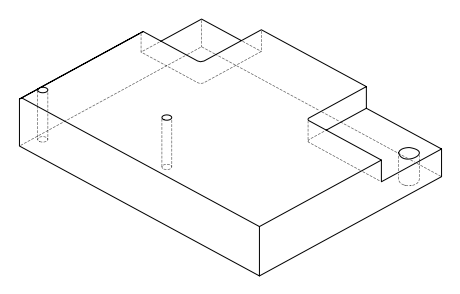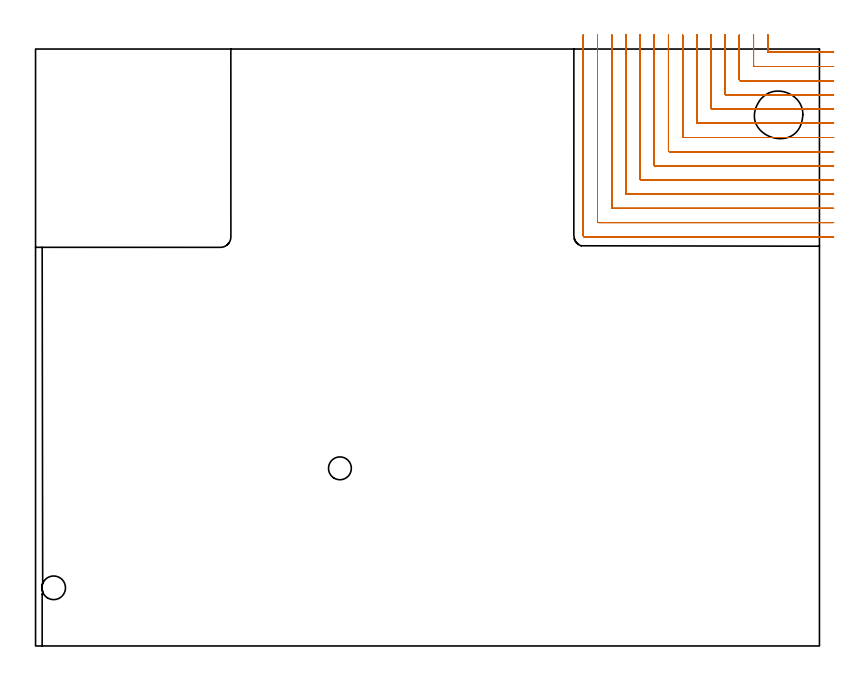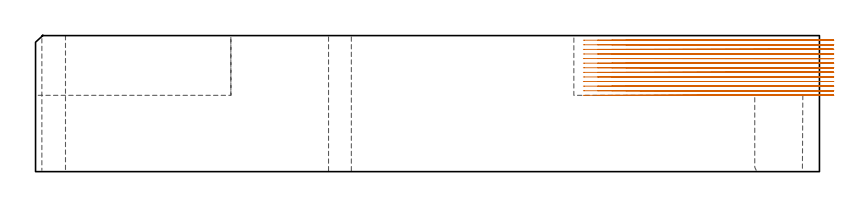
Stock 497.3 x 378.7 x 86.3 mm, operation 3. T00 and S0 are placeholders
(PLAN: 11 operations, 8 tool changes, 130.9 min)
(1 AREA_MILL | FG_CHAMFER_SURFACE | UGT0205_001 | 4.21 min | 2254 mm3)
(2 MILL_CORNER_NOTCH_RECTANGULAR | CORNER_NOTCH_RECTANGULAR | NXT0201_011 | Follow Part, ap 3, ae 75% | 55.5 min | 590406 mm3)
(3 MILL_CORNER_NOTCH_RECTANGULAR_1 | CORNER_NOTCH_RECTANGULAR_1 | NXT0201_011 | Follow Part, ap 3, ae 75% | 67.3 min | 738431 mm3)
(4 MILL_THROUGH_HOLE_FROM_SOLID_MATERIAL | STEP1HOLE_2 | NXT0201_007 | Circular | 2.24 min | 35052 mm3)
(5 SPOT_DRILL | STEP1HOLE | NXT0321_9005460120000 | 0.03 min | 14 mm3)
(6 SPOT_DRILL_1 | STEP1HOLE_1 | NXT0321_9005460120000 | 0.03 min | 121 mm3)
(7 DRILL_THROUGH_HOLE_INTO_CENTER | STEP1HOLE | NXT0301_065 | 0.37 min | 5846 mm3)
(8 DRILL_TO_ENLARGE_THROUGH_HOLE | STEP1HOLE | UGT0301_041 | 0.38 min | 9246 mm3)
(9 DRILL_BLIND_HOLE_INTO_CENTER | STEP1HOLE_1 | NXT0301_030 | 0.05 min | 190 mm3)
(10 GUN_DRILL_THROUGH_HOLE | STEP1HOLE_1 | UGT0307_001 | 0.42 min | 1513 mm3)
(11 SPADE_DRILL_TO_ENLARGE_THROUGH_HOLE | STEP1HOLE_1 | UGT0306_005 | 0.37 min | 12625 mm3)
(TOOL UGT0205_001 | Chamfer Mill 20 x 3 x 45 deg. | D20 FL50 Z2)
(TOOL NXT0201_011 | ENDMILL 12mm [2P460-1200-NA 1630] | D12 FL38 Z6)
(TOOL NXT0201_007 | ENDMILL 25mm [R216.25-25050GCK54P 1620] | D25 R3 FL54 Z5)
(TOOL NXT0321_9005460120000 | NC Spot Drill, 142deg, 12mm, Carbide, Uncoated | D12 PA142 FL30 Z2)
(TOOL NXT0301_065 | Carbide Drill 9.4mm [860.1-0940-075A1-MM 2214] | D9.4 PA140 FL98 Z2)
(TOOL UGT0301_041 | Twist Drill 15 mm | D15 PA118 FL114 Z2)
(TOOL NXT0301_030 | Carbide Drill 5.9mm [860.1-0590-018A1-MM 2214] | D5.9 PA140 FL28 Z2)
(TOOL UGT0307_001 | Gun Drill 5 mm | D5 PA130 FL24 Z1)
(TOOL UGT0306_005 | Spade Drill 14.5mm | D14.5 PA132 FL10 Z2)
(OP 3 MILL_CORNER_NOTCH_RECTANGULAR_1)
G17 G21 G94 G90
T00 M6
G54
G17 G0 G90 X464.5 Y387.7 S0 M3
G43 Z96.3 H1
Z83.385
G94 G1 Y384.7 F250.
Y377.192 F500.
G3 X465.092 Y376.6 R0.6
G1 X503.3
X506.3 F250.
G0 Z96.3
X455.5 Y387.7
Z83.385
G1 Y384.7
Y368.192 F500.
G3 X456.092 Y367.6 R0.6
G1 X503.3
X506.3 F250.
G0 Z96.3
X446.5 Y387.7
Z83.385
G1 Y384.7
Y359.193 F500.
G3 X447.093 Y358.6 R0.6
G1 X503.3
X506.3 F250.
G0 Z96.3
X437.5 Y387.7
Z83.385
G1 Y384.7
Y350.193 F500.
G3 X438.093 Y349.6 R0.6
G1 X503.3
X506.3 F250.
G0 Z96.3
X428.5 Y387.7
Z83.385
G1 Y384.7
Y341.194 F500.
G3 X429.094 Y340.6 R0.6
G1 X503.3
X506.3 F250.
G0 Z96.3
X419.5 Y387.7
Z83.385
G1 Y384.7
Y332.194 F500.
G3 X420.094 Y331.6 R0.6
G1 X503.3
X506.3 F250.
G0 Z96.3
X410.5 Y387.7
Z83.385
G1 Y384.7
Y323.194 F500.
G3 X411.094 Y322.6 R0.6
G1 X503.3
X506.3 F250.
G0 Z96.3
X401.5 Y387.7
Z83.385
G1 Y384.7
Y314.194 F500.
G3 X402.094 Y313.6 R0.6
G1 X503.3
X506.3 F250.
G0 Z96.3
X392.5 Y387.7
Z83.385
G1 Y384.7
Y305.195 F500.
G3 X393.095 Y304.6 R0.6
G1 X503.3
X506.3 F250.
G0 Z96.3
X383.5 Y387.7
Z83.385
G1 Y384.7
Y296.195 F500.
G3 X384.095 Y295.6 R0.6
G1 X503.3
X506.3 F250.
G0 Z96.3
X374.5 Y387.7
Z83.385
G1 Y384.7
Y287.195 F500.
G3 X375.095 Y286.6 R0.6
G1 X503.3
X506.3 F250.
G0 Z96.3
X365.5 Y387.7
Z83.385
G1 Y384.7
Y278.196 F500.
G3 X366.096 Y277.6 R0.6
G1 X503.3
X506.3 F250.
G0 Z96.3
X356.5 Y387.7
Z83.385
G1 Y384.7
Y269.196 F500.
G3 X357.096 Y268.6 R0.6
G1 X503.3
X506.3 F250.
G0 Z96.3
X347.5 Y387.7
Z83.385
G1 Y384.7
Y260.2 F500.
G3 X348.1 Y259.6 R0.6
G1 X503.3
X506.3 F250.
G0 Z96.3
X464.5 Y387.7
Z80.469
G1 Y384.7
Y377.192 F500.
G3 X465.092 Y376.6 R0.6
G1 X503.3
X506.3 F250.
G0 Z96.3
X455.5 Y387.7
Z80.469
G1 Y384.7
Y368.192 F500.
G3 X456.092 Y367.6 R0.6
G1 X503.3
X506.3 F250.
G0 Z96.3
X446.5 Y387.7
Z80.469
G1 Y384.7
Y359.193 F500.
G3 X447.093 Y358.6 R0.6
G1 X503.3
X506.3 F250.
G0 Z96.3
X437.5 Y387.7
Z80.469
G1 Y384.7
Y350.193 F500.
G3 X438.093 Y349.6 R0.6
G1 X503.3
X506.3 F250.
G0 Z96.3
X428.5 Y387.7
Z80.469
G1 Y384.7
Y341.194 F500.
G3 X429.094 Y340.6 R0.6
G1 X503.3
X506.3 F250.
G0 Z96.3
X419.5 Y387.7
Z80.469
G1 Y384.7
Y332.194 F500.
G3 X420.094 Y331.6 R0.6
G1 X503.3
X506.3 F250.
G0 Z96.3
X410.5 Y387.7
Z80.469
G1 Y384.7
Y323.194 F500.
G3 X411.094 Y322.6 R0.6
G1 X503.3
X506.3 F250.
G0 Z96.3
X401.5 Y387.7
Z80.469
G1 Y384.7
Y314.194 F500.
G3 X402.094 Y313.6 R0.6
G1 X503.3
X506.3 F250.
G0 Z96.3
X392.5 Y387.7
Z80.469
G1 Y384.7
Y305.195 F500.
G3 X393.095 Y304.6 R0.6
G1 X503.3
X506.3 F250.
G0 Z96.3
X383.5 Y387.7
Z80.469
G1 Y384.7
Y296.195 F500.
G3 X384.095 Y295.6 R0.6
G1 X503.3
X506.3 F250.
G0 Z96.3
X374.5 Y387.7
Z80.469
G1 Y384.7
Y287.195 F500.
G3 X375.095 Y286.6 R0.6
G1 X503.3
X506.3 F250.
G0 Z96.3
X365.5 Y387.7
Z80.469
G1 Y384.7
Y278.196 F500.
G3 X366.096 Y277.6 R0.6
G1 X503.3
X506.3 F250.
G0 Z96.3
X356.5 Y387.7
Z80.469
G1 Y384.7
Y269.196 F500.
G3 X357.096 Y268.6 R0.6
G1 X503.3
X506.3 F250.
G0 Z96.3
X347.5 Y387.7
Z80.469
G1 Y384.7
Y260.2 F500.
G3 X348.1 Y259.6 R0.6
G1 X503.3
X506.3 F250.
G0 Z96.3
X464.5 Y387.7
Z77.554
G1 Y384.7
Y377.192 F500.
G3 X465.092 Y376.6 R0.6
G1 X503.3
X506.3 F250.
G0 Z96.3
X455.5 Y387.7
Z77.554
G1 Y384.7
Y368.192 F500.
G3 X456.092 Y367.6 R0.6
G1 X503.3
X506.3 F250.
G0 Z96.3
X446.5 Y387.7
Z77.554
G1 Y384.7
Y359.193 F500.
G3 X447.093 Y358.6 R0.6
G1 X503.3
X506.3 F250.
G0 Z96.3
X437.5 Y387.7
Z77.554
G1 Y384.7
Y350.193 F500.
G3 X438.093 Y349.6 R0.6
G1 X503.3
X506.3 F250.
G0 Z96.3
X428.5 Y387.7
Z77.554
G1 Y384.7
Y341.194 F500.
G3 X429.094 Y340.6 R0.6
G1 X503.3
X506.3 F250.
G0 Z96.3
X419.5 Y387.7
Z77.554
G1 Y384.7
Y332.194 F500.
G3 X420.094 Y331.6 R0.6
G1 X503.3
X506.3 F250.
G0 Z96.3
X410.5 Y387.7
Z77.554
G1 Y384.7
Y323.194 F500.
G3 X411.094 Y322.6 R0.6
G1 X503.3
X506.3 F250.
G0 Z96.3
X401.5 Y387.7
Z77.554
G1 Y384.7
Y314.194 F500.
G3 X402.094 Y313.6 R0.6
G1 X503.3
X506.3 F250.
G0 Z96.3
X392.5 Y387.7
Z77.554
G1 Y384.7
Y305.195 F500.
G3 X393.095 Y304.6 R0.6
G1 X503.3
X506.3 F250.
G0 Z96.3
X383.5 Y387.7
Z77.554
G1 Y384.7
Y296.195 F500.
G3 X384.095 Y295.6 R0.6
G1 X503.3
X506.3 F250.
G0 Z96.3
X374.5 Y387.7
Z77.554
G1 Y384.7
Y287.195 F500.
G3 X375.095 Y286.6 R0.6
G1 X503.3
X506.3 F250.
G0 Z96.3
X365.5 Y387.7
Z77.554
G1 Y384.7
Y278.196 F500.
G3 X366.096 Y277.6 R0.6
G1 X503.3
X506.3 F250.
G0 Z96.3
X356.5 Y387.7
Z77.554
G1 Y384.7
Y269.196 F500.
G3 X357.096 Y268.6 R0.6
G1 X503.3
X506.3 F250.
G0 Z96.3
X347.5 Y387.7
Z77.554
G1 Y384.7
Y260.2 F500.
G3 X348.1 Y259.6 R0.6
G1 X503.3
X506.3 F250.
G0 Z96.3
X464.5 Y387.7
Z74.638
G1 Y384.7
Y377.192 F500.
G3 X465.092 Y376.6 R0.6
G1 X503.3
X506.3 F250.
G0 Z96.3
X455.5 Y387.7
Z74.638
G1 Y384.7
Y368.192 F500.
G3 X456.092 Y367.6 R0.6
G1 X503.3
X506.3 F250.
G0 Z96.3
X446.5 Y387.7
Z74.638
G1 Y384.7
Y359.193 F500.
G3 X447.093 Y358.6 R0.6
G1 X503.3
X506.3 F250.
G0 Z96.3
X437.5 Y387.7
Z74.638
G1 Y384.7
Y350.193 F500.
G3 X438.093 Y349.6 R0.6
G1 X503.3
X506.3 F250.
G0 Z96.3
X428.5 Y387.7
Z74.638
G1 Y384.7
Y341.194 F500.
G3 X429.094 Y340.6 R0.6
G1 X503.3
X506.3 F250.
G0 Z96.3
X419.5 Y387.7
Z74.638
G1 Y384.7
Y332.194 F500.
G3 X420.094 Y331.6 R0.6
G1 X503.3
X506.3 F250.
G0 Z96.3
X410.5 Y387.7
Z74.638
G1 Y384.7
Y323.194 F500.
G3 X411.094 Y322.6 R0.6
G1 X503.3
X506.3 F250.
G0 Z96.3
X401.5 Y387.7
Z74.638
G1 Y384.7
Y314.194 F500.
G3 X402.094 Y313.6 R0.6
G1 X503.3
X506.3 F250.
G0 Z96.3
X392.5 Y387.7
Z74.638
G1 Y384.7
Y305.195 F500.
G3 X393.095 Y304.6 R0.6
G1 X503.3
X506.3 F250.
G0 Z96.3
X383.5 Y387.7
Z74.638
G1 Y384.7
Y296.195 F500.
G3 X384.095 Y295.6 R0.6
G1 X503.3
X506.3 F250.
G0 Z96.3
X374.5 Y387.7
Z74.638
G1 Y384.7
Y287.195 F500.
G3 X375.095 Y286.6 R0.6
G1 X503.3
X506.3 F250.
G0 Z96.3
X365.5 Y387.7
Z74.638
G1 Y384.7
Y278.196 F500.
G3 X366.096 Y277.6 R0.6
G1 X503.3
X506.3 F250.
G0 Z96.3
X356.5 Y387.7
Z74.638
G1 Y384.7
Y269.196 F500.
G3 X357.096 Y268.6 R0.6
G1 X503.3
X506.3 F250.
G0 Z96.3
X347.5 Y387.7
Z74.638
G1 Y384.7
Y260.2 F500.
G3 X348.1 Y259.6 R0.6
G1 X503.3
X506.3 F250.
G0 Z96.3
X464.5 Y387.7
Z71.723
G1 Y384.7
Y377.192 F500.
G3 X465.092 Y376.6 R0.6
G1 X503.3
X506.3 F250.
G0 Z96.3
X455.5 Y387.7
Z71.723
G1 Y384.7
Y368.192 F500.
G3 X456.092 Y367.6 R0.6
G1 X503.3
X506.3 F250.
G0 Z96.3
X446.5 Y387.7
Z71.723
G1 Y384.7
Y359.193 F500.
G3 X447.093 Y358.6 R0.6
G1 X503.3
X506.3 F250.
G0 Z96.3
X437.5 Y387.7
Z71.723
G1 Y384.7
Y350.193 F500.
G3 X438.093 Y349.6 R0.6
G1 X503.3
X506.3 F250.
G0 Z96.3
X428.5 Y387.7
Z71.723
G1 Y384.7
Y341.194 F500.
G3 X429.094 Y340.6 R0.6
G1 X503.3
X506.3 F250.
G0 Z96.3
X419.5 Y387.7
Z71.723
G1 Y384.7
Y332.194 F500.
G3 X420.094 Y331.6 R0.6
G1 X503.3
X506.3 F250.
G0 Z96.3
X410.5 Y387.7
Z71.723
G1 Y384.7
Y323.194 F500.
G3 X411.094 Y322.6 R0.6
G1 X503.3
X506.3 F250.
G0 Z96.3
X401.5 Y387.7
Z71.723
G1 Y384.7
Y314.194 F500.
G3 X402.094 Y313.6 R0.6
G1 X503.3
X506.3 F250.
G0 Z96.3
X392.5 Y387.7
Z71.723
G1 Y384.7
Y305.195 F500.
G3 X393.095 Y304.6 R0.6
G1 X503.3
X506.3 F250.
G0 Z96.3
X383.5 Y387.7
Z71.723
G1 Y384.7
Y296.195 F500.
G3 X384.095 Y295.6 R0.6
G1 X503.3
X506.3 F250.
G0 Z96.3
X374.5 Y387.7
Z71.723
G1 Y384.7
Y287.195 F500.
G3 X375.095 Y286.6 R0.6
G1 X503.3
X506.3 F250.
G0 Z96.3
X365.5 Y387.7
Z71.723
G1 Y384.7
Y278.196 F500.
G3 X366.096 Y277.6 R0.6
G1 X503.3
X506.3 F250.
G0 Z96.3
X356.5 Y387.7
Z71.723
G1 Y384.7
Y269.196 F500.
G3 X357.096 Y268.6 R0.6
G1 X503.3
X506.3 F250.
G0 Z96.3
X347.5 Y387.7
Z71.723
G1 Y384.7
Y260.2 F500.
G3 X348.1 Y259.6 R0.6
G1 X503.3
X506.3 F250.
G0 Z96.3
X464.5 Y387.7
Z68.808
G1 Y384.7
Y377.192 F500.
G3 X465.092 Y376.6 R0.6
G1 X503.3
X506.3 F250.
G0 Z96.3
X455.5 Y387.7
Z68.808
G1 Y384.7
Y368.192 F500.
G3 X456.092 Y367.6 R0.6
G1 X503.3
X506.3 F250.
G0 Z96.3
X446.5 Y387.7
Z68.808
G1 Y384.7
Y359.193 F500.
G3 X447.093 Y358.6 R0.6
G1 X503.3
X506.3 F250.
G0 Z96.3
X437.5 Y387.7
Z68.808
G1 Y384.7
Y350.193 F500.
G3 X438.093 Y349.6 R0.6
G1 X503.3
X506.3 F250.
G0 Z96.3
X428.5 Y387.7
Z68.808
G1 Y384.7
Y341.194 F500.
G3 X429.094 Y340.6 R0.6
G1 X503.3
X506.3 F250.
G0 Z96.3
X419.5 Y387.7
Z68.808
G1 Y384.7
Y332.194 F500.
G3 X420.094 Y331.6 R0.6
G1 X503.3
X506.3 F250.
G0 Z96.3
X410.5 Y387.7
Z68.808
G1 Y384.7
Y323.194 F500.
G3 X411.094 Y322.6 R0.6
G1 X503.3
X506.3 F250.
G0 Z96.3
X401.5 Y387.7
Z68.808
G1 Y384.7
Y314.194 F500.
G3 X402.094 Y313.6 R0.6
G1 X503.3
X506.3 F250.
G0 Z96.3
X392.5 Y387.7
Z68.808
G1 Y384.7
Y305.195 F500.
G3 X393.095 Y304.6 R0.6
G1 X503.3
X506.3 F250.
G0 Z96.3
X383.5 Y387.7
Z68.808
G1 Y384.7
Y296.195 F500.
G3 X384.095 Y295.6 R0.6
G1 X503.3
X506.3 F250.
G0 Z96.3
X374.5 Y387.7
Z68.808
G1 Y384.7
Y287.195 F500.
G3 X375.095 Y286.6 R0.6
G1 X503.3
X506.3 F250.
G0 Z96.3
X365.5 Y387.7
Z68.808
G1 Y384.7
Y278.196 F500.
G3 X366.096 Y277.6 R0.6
G1 X503.3
X506.3 F250.
G0 Z96.3
X356.5 Y387.7
Z68.808
G1 Y384.7
Y269.196 F500.
G3 X357.096 Y268.6 R0.6
G1 X503.3
X506.3 F250.
G0 Z96.3
X347.5 Y387.7
Z68.808
G1 Y384.7
Y260.2 F500.
G3 X348.1 Y259.6 R0.6
G1 X503.3
X506.3 F250.
G0 Z96.3
X464.5 Y387.7
Z65.892
G1 Y384.7
Y377.192 F500.
G3 X465.092 Y376.6 R0.6
G1 X503.3
X506.3 F250.
G0 Z96.3
X455.5 Y387.7
Z65.892
G1 Y384.7
Y368.192 F500.
G3 X456.092 Y367.6 R0.6
G1 X503.3
X506.3 F250.
G0 Z96.3
X446.5 Y387.7
Z65.892
G1 Y384.7
Y359.193 F500.
G3 X447.093 Y358.6 R0.6
G1 X503.3
X506.3 F250.
G0 Z96.3
X437.5 Y387.7
Z65.892
G1 Y384.7
Y350.193 F500.
G3 X438.093 Y349.6 R0.6
G1 X503.3
X506.3 F250.
G0 Z96.3
X428.5 Y387.7
Z65.892
G1 Y384.7
Y341.194 F500.
G3 X429.094 Y340.6 R0.6
G1 X503.3
X506.3 F250.
G0 Z96.3
X419.5 Y387.7
Z65.892
G1 Y384.7
Y332.194 F500.
G3 X420.094 Y331.6 R0.6
G1 X503.3
X506.3 F250.
G0 Z96.3
X410.5 Y387.7
Z65.892
G1 Y384.7
Y323.194 F500.
G3 X411.094 Y322.6 R0.6
G1 X503.3
X506.3 F250.
G0 Z96.3
X401.5 Y387.7
Z65.892
G1 Y384.7
Y314.194 F500.
G3 X402.094 Y313.6 R0.6
G1 X503.3
X506.3 F250.
G0 Z96.3
X392.5 Y387.7
Z65.892
G1 Y384.7
Y305.195 F500.
G3 X393.095 Y304.6 R0.6
G1 X503.3
X506.3 F250.
G0 Z96.3
X383.5 Y387.7
Z65.892
G1 Y384.7
Y296.195 F500.
G3 X384.095 Y295.6 R0.6
G1 X503.3
X506.3 F250.
G0 Z96.3
X374.5 Y387.7
Z65.892
G1 Y384.7
Y287.195 F500.
G3 X375.095 Y286.6 R0.6
G1 X503.3
X506.3 F250.
G0 Z96.3
X365.5 Y387.7
Z65.892
G1 Y384.7
Y278.196 F500.
G3 X366.096 Y277.6 R0.6
G1 X503.3
X506.3 F250.
G0 Z96.3
X356.5 Y387.7
Z65.892
G1 Y384.7
Y269.196 F500.
G3 X357.096 Y268.6 R0.6
G1 X503.3
X506.3 F250.
G0 Z96.3
X347.5 Y387.7
Z65.892
G1 Y384.7
Y260.2 F500.
G3 X348.1 Y259.6 R0.6
G1 X503.3
X506.3 F250.
G0 Z96.3
X464.5 Y387.7
Z62.977
G1 Y384.7
Y377.192 F500.
G3 X465.092 Y376.6 R0.6
G1 X503.3
X506.3 F250.
G0 Z96.3
X455.5 Y387.7
Z62.977
G1 Y384.7
Y368.192 F500.
G3 X456.092 Y367.6 R0.6
G1 X503.3
X506.3 F250.
G0 Z96.3
X446.5 Y387.7
Z62.977
G1 Y384.7
Y359.193 F500.
G3 X447.093 Y358.6 R0.6
G1 X503.3
X506.3 F250.
G0 Z96.3
X437.5 Y387.7
Z62.977
G1 Y384.7
Y350.193 F500.
G3 X438.093 Y349.6 R0.6
G1 X503.3
X506.3 F250.
G0 Z96.3
X428.5 Y387.7
Z62.977
G1 Y384.7
Y341.194 F500.
G3 X429.094 Y340.6 R0.6
G1 X503.3
X506.3 F250.
G0 Z96.3
X419.5 Y387.7
Z62.977
G1 Y384.7
Y332.194 F500.
G3 X420.094 Y331.6 R0.6
G1 X503.3
X506.3 F250.
G0 Z96.3
X410.5 Y387.7
Z62.977
G1 Y384.7
Y323.194 F500.
G3 X411.094 Y322.6 R0.6
G1 X503.3
X506.3 F250.
G0 Z96.3
X401.5 Y387.7
Z62.977
G1 Y384.7
Y314.194 F500.
G3 X402.094 Y313.6 R0.6
G1 X503.3
X506.3 F250.
G0 Z96.3
X392.5 Y387.7
Z62.977
G1 Y384.7
Y305.195 F500.
G3 X393.095 Y304.6 R0.6
G1 X503.3
X506.3 F250.
G0 Z96.3
X383.5 Y387.7
Z62.977
G1 Y384.7
Y296.195 F500.
G3 X384.095 Y295.6 R0.6
G1 X503.3
X506.3 F250.
G0 Z96.3
X374.5 Y387.7
Z62.977
G1 Y384.7
Y287.195 F500.
G3 X375.095 Y286.6 R0.6
G1 X503.3
X506.3 F250.
G0 Z96.3
X365.5 Y387.7
Z62.977
G1 Y384.7
Y278.196 F500.
G3 X366.096 Y277.6 R0.6
G1 X503.3
X506.3 F250.
G0 Z96.3
X356.5 Y387.7
Z62.977
G1 Y384.7
Y269.196 F500.
G3 X357.096 Y268.6 R0.6
G1 X503.3
X506.3 F250.
G0 Z96.3
X347.5 Y387.7
Z62.977
G1 Y384.7
Y260.2 F500.
G3 X348.1 Y259.6 R0.6
G1 X503.3
X506.3 F250.
G0 Z96.3
X464.5 Y387.7
Z60.062
G1 Y384.7
Y377.192 F500.
G3 X465.092 Y376.6 R0.6
G1 X503.3
X506.3 F250.
G0 Z96.3
X455.5 Y387.7
Z60.062
G1 Y384.7
Y368.192 F500.
G3 X456.092 Y367.6 R0.6
G1 X503.3
X506.3 F250.
G0 Z96.3
X446.5 Y387.7
Z60.062
G1 Y384.7
Y359.193 F500.
G3 X447.093 Y358.6 R0.6
G1 X503.3
X506.3 F250.
G0 Z96.3
X437.5 Y387.7
Z60.062
G1 Y384.7
Y350.193 F500.
G3 X438.093 Y349.6 R0.6
G1 X503.3
X506.3 F250.
G0 Z96.3
X428.5 Y387.7
Z60.062
G1 Y384.7
Y341.194 F500.
G3 X429.094 Y340.6 R0.6
G1 X503.3
X506.3 F250.
G0 Z96.3
X419.5 Y387.7
Z60.062
G1 Y384.7
Y332.194 F500.
G3 X420.094 Y331.6 R0.6
G1 X503.3
X506.3 F250.
G0 Z96.3
X410.5 Y387.7
Z60.062
G1 Y384.7
Y323.194 F500.
G3 X411.094 Y322.6 R0.6
G1 X503.3
X506.3 F250.
G0 Z96.3
X401.5 Y387.7
Z60.062
G1 Y384.7
Y314.194 F500.
G3 X402.094 Y313.6 R0.6
G1 X503.3
X506.3 F250.
G0 Z96.3
X392.5 Y387.7
Z60.062
G1 Y384.7
Y305.195 F500.
G3 X393.095 Y304.6 R0.6
G1 X503.3
X506.3 F250.
G0 Z96.3
X383.5 Y387.7
Z60.062
G1 Y384.7
Y296.195 F500.
G3 X384.095 Y295.6 R0.6
G1 X503.3
X506.3 F250.
G0 Z96.3
X374.5 Y387.7
Z60.062
G1 Y384.7
Y287.195 F500.
G3 X375.095 Y286.6 R0.6
G1 X503.3
X506.3 F250.
G0 Z96.3
X365.5 Y387.7
Z60.062
G1 Y384.7
Y278.196 F500.
G3 X366.096 Y277.6 R0.6
G1 X503.3
X506.3 F250.
G0 Z96.3
X356.5 Y387.7
Z60.062
G1 Y384.7
Y269.196 F500.
G3 X357.096 Y268.6 R0.6
G1 X503.3
X506.3 F250.
G0 Z96.3
X347.5 Y387.7
Z60.062
G1 Y384.7
Y260.2 F500.
G3 X348.1 Y259.6 R0.6
G1 X503.3
X506.3 F250.
G0 Z96.3
X464.5 Y387.7
Z57.146
G1 Y384.7
Y377.192 F500.
G3 X465.092 Y376.6 R0.6
G1 X503.3
X506.3 F250.
G0 Z96.3
X455.5 Y387.7
Z57.146
G1 Y384.7
Y368.192 F500.
G3 X456.092 Y367.6 R0.6
G1 X503.3
X506.3 F250.
G0 Z96.3
X446.5 Y387.7
Z57.146
G1 Y384.7
Y359.193 F500.
G3 X447.093 Y358.6 R0.6
G1 X503.3
X506.3 F250.
G0 Z96.3
X437.5 Y387.7
Z57.146
G1 Y384.7
Y350.193 F500.
G3 X438.093 Y349.6 R0.6
G1 X503.3
X506.3 F250.
G0 Z96.3
X428.5 Y387.7
Z57.146
G1 Y384.7
Y341.194 F500.
G3 X429.094 Y340.6 R0.6
G1 X503.3
X506.3 F250.
G0 Z96.3
X419.5 Y387.7
Z57.146
G1 Y384.7
Y332.194 F500.
G3 X420.094 Y331.6 R0.6
G1 X503.3
X506.3 F250.
G0 Z96.3
X410.5 Y387.7
Z57.146
G1 Y384.7
Y323.194 F500.
G3 X411.094 Y322.6 R0.6
G1 X503.3
X506.3 F250.
G0 Z96.3
X401.5 Y387.7
Z57.146
G1 Y384.7
Y314.194 F500.
G3 X402.094 Y313.6 R0.6
G1 X503.3
X506.3 F250.
G0 Z96.3
X392.5 Y387.7
Z57.146
G1 Y384.7
Y305.195 F500.
G3 X393.095 Y304.6 R0.6
G1 X503.3
X506.3 F250.
G0 Z96.3
X383.5 Y387.7
Z57.146
G1 Y384.7
Y296.195 F500.
G3 X384.095 Y295.6 R0.6
G1 X503.3
X506.3 F250.
G0 Z96.3
X374.5 Y387.7
Z57.146
G1 Y384.7
Y287.195 F500.
G3 X375.095 Y286.6 R0.6
G1 X503.3
X506.3 F250.
G0 Z96.3
X365.5 Y387.7
Z57.146
G1 Y384.7
Y278.196 F500.
G3 X366.096 Y277.6 R0.6
G1 X503.3
X506.3 F250.
G0 Z96.3
X356.5 Y387.7
Z57.146
G1 Y384.7
Y269.196 F500.
G3 X357.096 Y268.6 R0.6
G1 X503.3
X506.3 F250.
G0 Z96.3
X347.5 Y387.7
Z57.146
G1 Y384.7
Y260.2 F500.
G3 X348.1 Y259.6 R0.6
G1 X503.3
X506.3 F250.
G0 Z96.3
X464.5 Y387.7
Z54.231
G1 Y384.7
Y377.192 F500.
G3 X465.092 Y376.6 R0.6
G1 X503.3
X506.3 F250.
G0 Z96.3
X455.5 Y387.7
Z54.231
G1 Y384.7
Y368.192 F500.
G3 X456.092 Y367.6 R0.6
G1 X503.3
X506.3 F250.
G0 Z96.3
X446.5 Y387.7
Z54.231
G1 Y384.7
Y359.193 F500.
G3 X447.093 Y358.6 R0.6
G1 X503.3
X506.3 F250.
G0 Z96.3
X437.5 Y387.7
Z54.231
G1 Y384.7
Y350.193 F500.
G3 X438.093 Y349.6 R0.6
G1 X503.3
X506.3 F250.
G0 Z96.3
X428.5 Y387.7
Z54.231
G1 Y384.7
Y341.194 F500.
G3 X429.094 Y340.6 R0.6
G1 X503.3
X506.3 F250.
G0 Z96.3
X419.5 Y387.7
Z54.231
G1 Y384.7
Y332.194 F500.
G3 X420.094 Y331.6 R0.6
G1 X503.3
X506.3 F250.
G0 Z96.3
X410.5 Y387.7
Z54.231
G1 Y384.7
Y323.194 F500.
G3 X411.094 Y322.6 R0.6
G1 X503.3
X506.3 F250.
G0 Z96.3
X401.5 Y387.7
Z54.231
G1 Y384.7
Y314.194 F500.
G3 X402.094 Y313.6 R0.6
G1 X503.3
X506.3 F250.
G0 Z96.3
X392.5 Y387.7
Z54.231
G1 Y384.7
Y305.195 F500.
G3 X393.095 Y304.6 R0.6
G1 X503.3
X506.3 F250.
G0 Z96.3
X383.5 Y387.7
Z54.231
G1 Y384.7
Y296.195 F500.
G3 X384.095 Y295.6 R0.6
G1 X503.3
X506.3 F250.
G0 Z96.3
X374.5 Y387.7
Z54.231
G1 Y384.7
Y287.195 F500.
G3 X375.095 Y286.6 R0.6
G1 X503.3
X506.3 F250.
G0 Z96.3
X365.5 Y387.7
Z54.231
G1 Y384.7
Y278.196 F500.
G3 X366.096 Y277.6 R0.6
G1 X503.3
X506.3 F250.
G0 Z96.3
X356.5 Y387.7
Z54.231
G1 Y384.7
Y269.196 F500.
G3 X357.096 Y268.6 R0.6
G1 X503.3
X506.3 F250.
G0 Z96.3
X347.5 Y387.7
Z54.231
G1 Y384.7
Y260.2 F500.
G3 X348.1 Y259.6 R0.6
G1 X503.3
X506.3 F250.
G0 Z96.3
X464.5 Y387.7
Z51.315
G1 Y384.7
Y377.192 F500.
G3 X465.092 Y376.6 R0.6
G1 X503.3
X506.3 F250.
G0 Z96.3
X455.5 Y387.7
Z51.315
G1 Y384.7
Y368.192 F500.
G3 X456.092 Y367.6 R0.6
G1 X503.3
X506.3 F250.
G0 Z96.3
X446.5 Y387.7
Z51.315
G1 Y384.7
Y359.193 F500.
G3 X447.093 Y358.6 R0.6
G1 X503.3
X506.3 F250.
G0 Z96.3
X437.5 Y387.7
Z51.315
G1 Y384.7
Y350.193 F500.
G3 X438.093 Y349.6 R0.6
G1 X503.3
X506.3 F250.
G0 Z96.3
X428.5 Y387.7
Z51.315
G1 Y384.7
Y341.194 F500.
G3 X429.094 Y340.6 R0.6
G1 X503.3
X506.3 F250.
G0 Z96.3
X419.5 Y387.7
Z51.315
G1 Y384.7
Y332.194 F500.
G3 X420.094 Y331.6 R0.6
G1 X503.3
X506.3 F250.
G0 Z96.3
X410.5 Y387.7
Z51.315
G1 Y384.7
Y323.194 F500.
G3 X411.094 Y322.6 R0.6
G1 X503.3
X506.3 F250.
G0 Z96.3
X401.5 Y387.7
Z51.315
G1 Y384.7
Y314.194 F500.
G3 X402.094 Y313.6 R0.6
G1 X503.3
X506.3 F250.
G0 Z96.3
X392.5 Y387.7
Z51.315
G1 Y384.7
Y305.195 F500.
G3 X393.095 Y304.6 R0.6
G1 X503.3
X506.3 F250.
G0 Z96.3
X383.5 Y387.7
Z51.315
G1 Y384.7
Y296.195 F500.
G3 X384.095 Y295.6 R0.6
G1 X503.3
X506.3 F250.
G0 Z96.3
X374.5 Y387.7
Z51.315
G1 Y384.7
Y287.195 F500.
G3 X375.095 Y286.6 R0.6
G1 X503.3
X506.3 F250.
G0 Z96.3
X365.5 Y387.7
Z51.315
G1 Y384.7
Y278.196 F500.
G3 X366.096 Y277.6 R0.6
G1 X503.3
X506.3 F250.
G0 Z96.3
X356.5 Y387.7
Z51.315
G1 Y384.7
Y269.196 F500.
G3 X357.096 Y268.6 R0.6
G1 X503.3
X506.3 F250.
G0 Z96.3
X347.5 Y387.7
Z51.315
G1 Y384.7
Y260.2 F500.
G3 X348.1 Y259.6 R0.6
G1 X503.3
X506.3 F250.
G0 Z96.3
X464.5 Y387.7
Z48.4
G1 Y384.7
Y377.192 F500.
G3 X465.092 Y376.6 R0.6
G1 X503.3
X506.3 F250.
G0 Z96.3
X455.5 Y387.7
Z48.4
G1 Y384.7
Y368.192 F500.
G3 X456.092 Y367.6 R0.6
G1 X503.3
X506.3 F250.
G0 Z96.3
X446.5 Y387.7
Z48.4
G1 Y384.7
Y359.193 F500.
G3 X447.093 Y358.6 R0.6
G1 X503.3
X506.3 F250.
G0 Z96.3
X437.5 Y387.7
Z48.4
G1 Y384.7
Y350.193 F500.
G3 X438.093 Y349.6 R0.6
G1 X503.3
X506.3 F250.
G0 Z96.3
X428.5 Y387.7
Z48.4
G1 Y384.7
Y341.194 F500.
G3 X429.094 Y340.6 R0.6
G1 X503.3
X506.3 F250.
G0 Z96.3
X419.5 Y387.7
Z48.4
G1 Y384.7
Y332.194 F500.
G3 X420.094 Y331.6 R0.6
G1 X503.3
X506.3 F250.
G0 Z96.3
X410.5 Y387.7
Z48.4
G1 Y384.7
Y323.194 F500.
G3 X411.094 Y322.6 R0.6
G1 X503.3
X506.3 F250.
G0 Z96.3
X401.5 Y387.7
Z48.4
G1 Y384.7
Y314.194 F500.
G3 X402.094 Y313.6 R0.6
G1 X503.3
X506.3 F250.
G0 Z96.3
X392.5 Y387.7
Z48.4
G1 Y384.7
Y305.195 F500.
G3 X393.095 Y304.6 R0.6
G1 X503.3
X506.3 F250.
G0 Z96.3
X383.5 Y387.7
Z48.4
G1 Y384.7
Y296.195 F500.
G3 X384.095 Y295.6 R0.6
G1 X503.3
X506.3 F250.
G0 Z96.3
X374.5 Y387.7
Z48.4
G1 Y384.7
Y287.195 F500.
G3 X375.095 Y286.6 R0.6
G1 X503.3
X506.3 F250.
G0 Z96.3
X365.5 Y387.7
Z48.4
G1 Y384.7
Y278.196 F500.
G3 X366.096 Y277.6 R0.6
G1 X503.3
X506.3 F250.
G0 Z96.3
X356.5 Y387.7
Z48.4
G1 Y384.7
Y269.196 F500.
G3 X357.096 Y268.6 R0.6
G1 X503.3
X506.3 F250.
G0 Z96.3
X347.5 Y387.7
Z48.4
G1 Y384.7
Y260.2 F500.
G3 X348.1 Y259.6 R0.6
G1 X503.3
X506.3 F250.
G0 Z96.3
M5
M2
